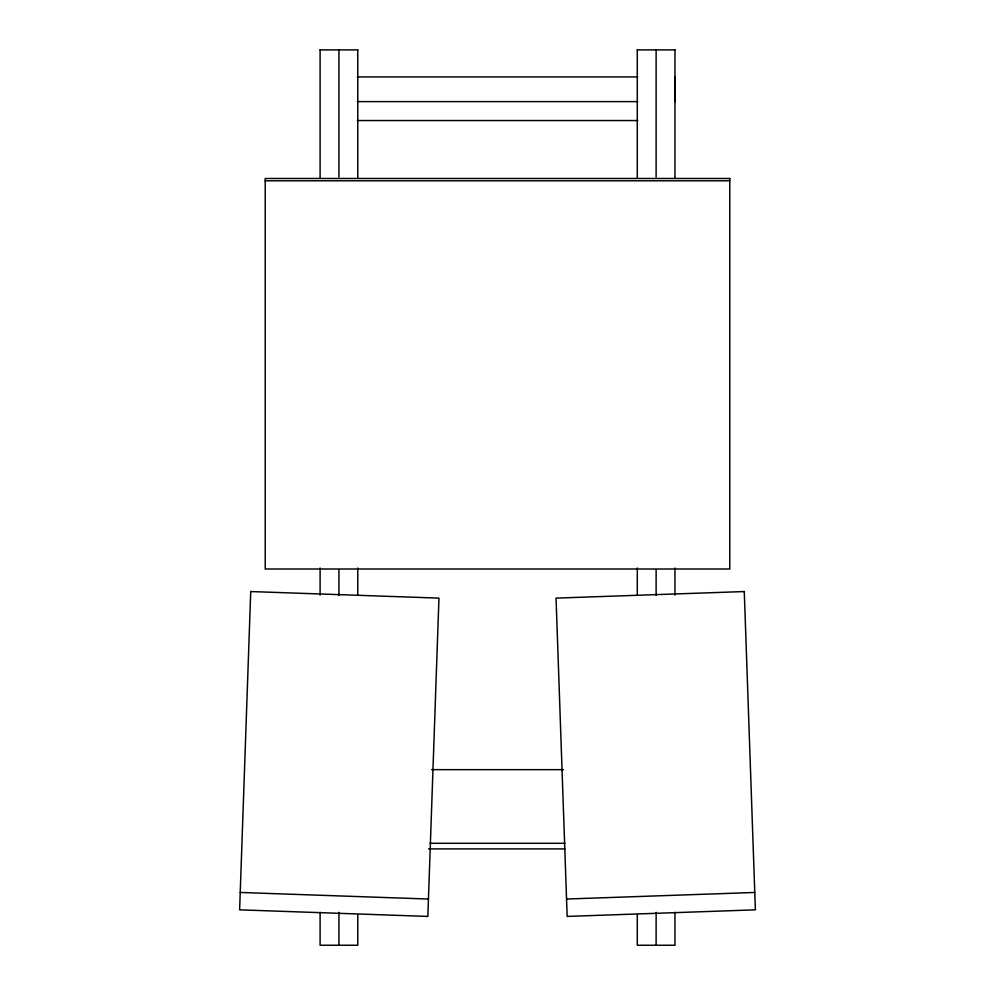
<?xml version="1.0" encoding="UTF-8"?>
<svg xmlns="http://www.w3.org/2000/svg" width="995" height="995" viewBox="0 0 995 995"><rect width="100%" height="100%" fill="white"/><g stroke="black" fill="none" stroke-linecap="round" stroke-linejoin="round"><path stroke-width="1.49" d="M566.553 899.032L754.77 892.465M320.104 49.899L357.765 49.899M637.285 49.899L674.958 49.899M357.292 76.926L637.77 76.926M357.292 101.614L637.77 101.614M357.292 120.544L637.77 120.544M265.217 180.792L729.783 180.792M431.668 769.657L563.381 769.657M430.126 843.287L564.936 843.287M428.571 848.909L564.936 848.909M240.23 892.465L428.447 899.032M674.747 76.938L674.958 101.614M674.958 49.75L674.958 178.416M674.958 567.996L674.958 595.022M674.958 912.353L674.958 945.25L637.285 945.25L637.285 914.89M656.128 49.75L656.128 177.01M656.128 569.911L656.128 595.271M656.128 912.353L656.128 945.25M637.285 49.75L637.285 178.416M637.285 567.996L637.285 595.271M357.765 49.75L357.765 178.416M357.765 567.996L357.765 595.271M357.765 914.89L357.765 945.25L320.104 945.25L320.104 912.353M338.934 49.75L338.934 177.01M338.934 569.911L338.934 595.271M338.934 912.353L338.934 945.25M320.104 49.75L320.104 178.416M320.104 567.996L320.104 595.022M250.728 591.552L239.621 909.84L427.838 916.42L438.957 598.119L250.728 591.552M744.272 591.552L556.043 598.119L567.162 916.42L755.379 909.84L744.272 591.552M729.783 178.491L265.217 178.491L265.217 569.016L729.783 569.016L729.783 178.491"/></g></svg>
